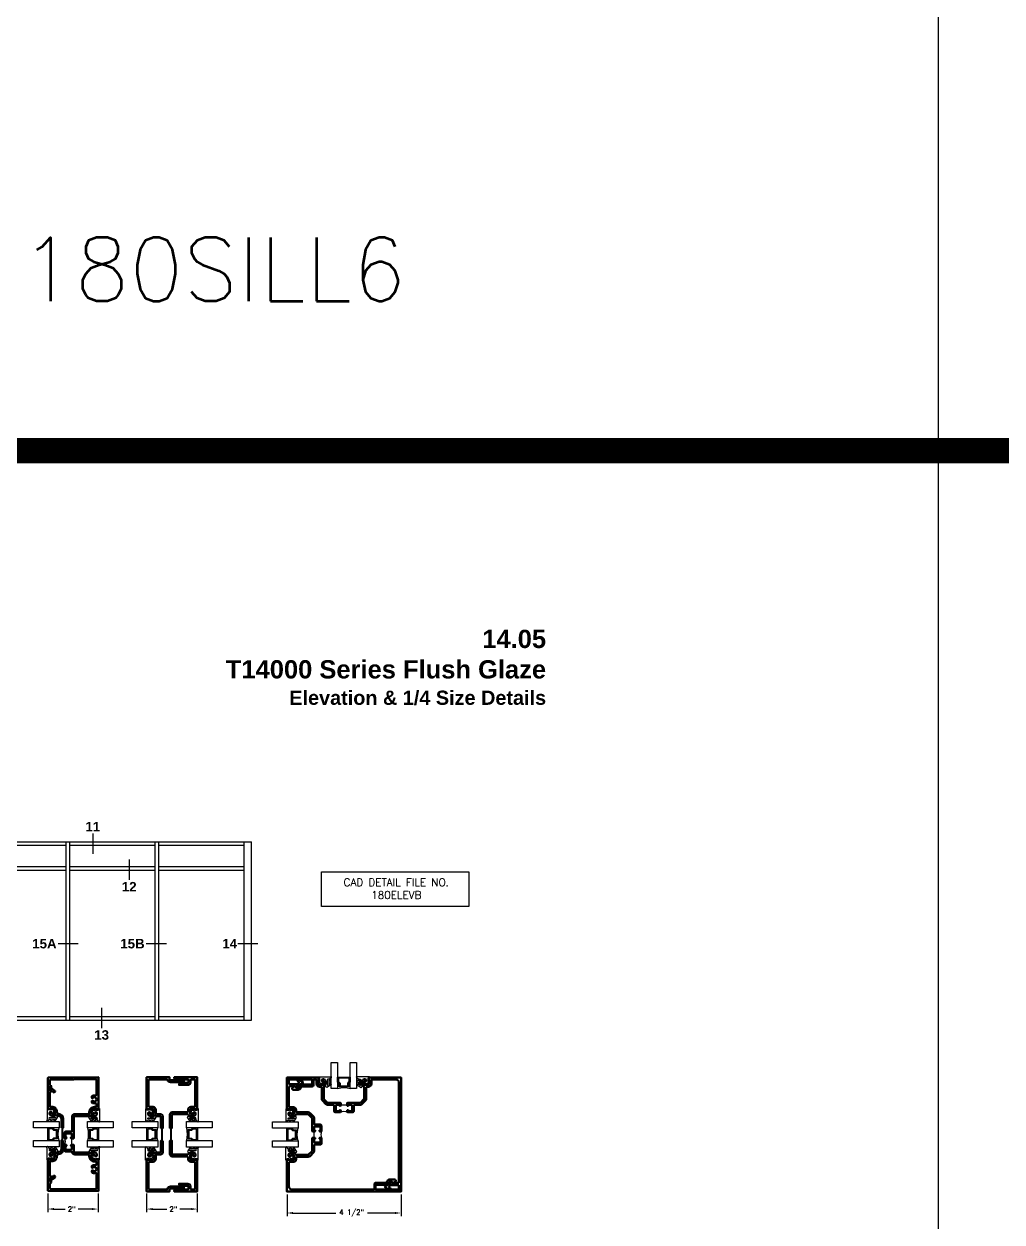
# Model space of a CAD drawing. Extents: x 0 to 139, y -15 to 75.
# Drawn here: x 22.05 to 31.69, y 7.27 to 19.09 of the extents above; entities that cross this region are included whole.
import ezdxf
from ezdxf.enums import TextEntityAlignment as Align

# ---------------------------------------------------------------- set-up
doc = ezdxf.new("R2010")
doc.units = 0
doc.header["$MEASUREMENT"] = 0
doc.header["$PDMODE"] = 3
doc.layers.get('DEFPOINTS').update_dxf_attribs({"linetype": 'CONTINUOUS'})
for name, color, linetype in [('R-ANNO-DIMS', 3, 'CONTINUOUS'), ('R-ANNO-TEXT', 6, 'CONTINUOUS'), ('R-Det1', 4, 'CONTINUOUS'), ('R-Det2', 2, 'CONTINUOUS'), ('R-OTLN', 1, 'CONTINUOUS'), ('R-PAT1', 5, 'CONTINUOUS'), ('TITLE', 7, 'CONTINUOUS')]:
    doc.layers.add(name, color=color, linetype=linetype)
doc.styles.get("Standard").update_dxf_attribs({"font": 'simplex'})
doc.styles.add('style1', font='arialbd.ttf')
doc.dimstyles.new('1-4size', dxfattribs={"dimtxt": 0.05, "dimasz": 0.06, "dimexe": 0.03125, "dimexo": 0.03125, "dimgap": 0.03125, "dimtad": 0, "dimdec": 5, "dimlfac": 4, "dimzin": 4, "dimdsep": 46, "dimlunit": 5, "dimtxsty": 'Standard', "dimcen": 0, "dimclrd": 256, "dimclre": 256, "dimclrt": 256, "dimadec": 0, "dimazin": 1, "dimtfac": 1, "dimtdec": 5, "dimtofl": 0, "dimtmove": 0, "dimatfit": 3, "dimfxl": 1, "dimfrac": 2, "dimtolj": 1, "dimtzin": 4, "dimarcsym": 0})

# ---------------------------------------------------------------- blocks, each defined once
blk = doc.blocks.new('*D107')
at = {"layer": 'DEFPOINTS', "color": 0}
for p in [(23.255, 7.586), (23.755, 7.586), (23.755, 7.402)]:
    blk.add_point(p, dxfattribs=at)
at = {"layer": 'R-ANNO-DIMS', "lineweight": -2}
for p, q in [((23.255, 7.554), (23.255, 7.371)), ((23.755, 7.554), (23.755, 7.371)), ((23.315, 7.402), (23.454, 7.402)), ((23.695, 7.402), (23.583, 7.402))]:
    blk.add_line(p, q, dxfattribs=at)
at = {"layer": 'R-ANNO-DIMS'}
for points in [[(23.315, 7.412), (23.315, 7.392), (23.255, 7.402)], [(23.695, 7.412), (23.695, 7.392), (23.755, 7.402)]]:
    blk.add_solid(points, dxfattribs=at)
at = {"layer": 'R-ANNO-DIMS', "insert": (23.519, 7.402), "char_height": 0.05, "attachment_point": 5}
blk.add_mtext('\\A1;2"', dxfattribs=at)
blk = doc.blocks.new('*D92')
at = {"layer": 'DEFPOINTS', "color": 0}
for p in [(22.281, 7.588), (22.777, 7.587), (22.281, 7.402)]:
    blk.add_point(p, dxfattribs=at)
at = {"layer": 'R-ANNO-DIMS', "lineweight": -2}
for p, q in [((22.281, 7.556), (22.281, 7.371)), ((22.777, 7.556), (22.777, 7.371)), ((22.341, 7.402), (22.451, 7.402)), ((22.717, 7.402), (22.58, 7.402))]:
    blk.add_line(p, q, dxfattribs=at)
at = {"layer": 'R-ANNO-DIMS'}
for points in [[(22.341, 7.412), (22.341, 7.392), (22.281, 7.402)], [(22.717, 7.412), (22.717, 7.392), (22.777, 7.402)]]:
    blk.add_solid(points, dxfattribs=at)
at = {"layer": 'R-ANNO-DIMS', "insert": (22.516, 7.402), "char_height": 0.05, "attachment_point": 5}
blk.add_mtext('\\A1;2"', dxfattribs=at)
blk = doc.blocks.new('*D113')
at = {"layer": 'DEFPOINTS', "color": 0}
for p in [(24.64, 7.578), (25.765, 7.578), (25.765, 7.363)]:
    blk.add_point(p, dxfattribs=at)
at = {"layer": 'R-ANNO-DIMS', "lineweight": -2}
for p, q in [((24.64, 7.546), (24.64, 7.331)), ((25.765, 7.546), (25.765, 7.331)), ((24.7, 7.363), (25.12, 7.363)), ((25.705, 7.363), (25.433, 7.363))]:
    blk.add_line(p, q, dxfattribs=at)
at = {"layer": 'R-ANNO-DIMS'}
for points in [[(24.7, 7.373), (24.7, 7.353), (24.64, 7.363)], [(25.705, 7.373), (25.705, 7.353), (25.765, 7.363)]]:
    blk.add_solid(points, dxfattribs=at)
at = {"layer": 'R-ANNO-DIMS', "insert": (25.277, 7.363), "char_height": 0.05, "attachment_point": 5}
blk.add_mtext('\\A1;4 1/2"', dxfattribs=at)
blk = doc.blocks.new('Door elevation')
at = {"layer": 'R-ANNO-TEXT'}
blk.add_line((100.65, 11.243), (100.65, 11.044), dxfattribs=at)
at = {"layer": 'R-OTLN'}
for p, q in [((98.34, 11.419), (101.856, 11.419)), ((98.34, 9.659), (98.34, 11.419)), ((98.375, 9.659), (98.375, 11.419)), ((98.375, 11.384), (99.184, 11.384)), ((99.184, 9.659), (99.184, 11.419)), ((99.219, 9.659), (99.219, 11.419)), ((99.219, 11.384), (100.028, 11.384)), ((100.028, 9.659), (100.028, 11.419)), ((100.063, 9.659), (100.063, 11.419)), ((100.063, 11.384), (100.907, 11.384)), ((100.907, 9.659), (100.907, 11.419)), ((100.942, 9.659), (100.942, 11.419)), ((100.942, 11.384), (101.785, 11.384)), ((101.785, 9.659), (101.785, 11.419)), ((101.856, 9.659), (101.856, 11.419)), ((98.375, 11.173), (99.184, 11.173)), ((98.375, 11.138), (99.184, 11.138)), ((99.219, 11.173), (100.028, 11.173)), ((99.219, 11.138), (100.028, 11.138)), ((100.063, 11.173), (100.907, 11.173)), ((100.063, 11.138), (100.907, 11.138)), ((100.942, 11.173), (101.785, 11.173)), ((100.942, 11.138), (101.785, 11.138)), ((98.375, 9.694), (99.184, 9.694)), ((99.219, 9.694), (100.028, 9.694)), ((100.063, 9.694), (100.907, 9.694)), ((100.942, 9.694), (101.785, 9.694)), ((98.34, 9.659), (100.942, 9.659)), ((100.907, 9.659), (101.856, 9.659))]:
    blk.add_line(p, q, dxfattribs=at)
blk = doc.blocks.new('P2728 compress')
at = {"layer": 'R-Det2'}
blk.add_lwpolyline([(176.266, 42.927), (176.372, 42.753, -0.301952), (176.324, 42.713), (176.124, 42.713, 0.414214), (176.044, 42.633), (176.044, 42.594, 0.388879), (176.081, 42.554), (176.097, 42.553, 0.440011), (176.14, 42.593), (176.14, 42.607, -0.668179), (176.157, 42.614), (176.206, 42.566, -0.668179), (176.17, 42.48), (176.111, 42.48), (176.083, 42.441, -0.836323), (176.069, 42.447), (176.078, 42.48), (175.994, 42.48, 0.414214), (175.988, 42.474), (175.988, 42.424, -0.414214), (175.982, 42.418), (175.954, 42.418, -0.414214), (175.948, 42.424), (175.948, 42.862, 0.083245), (175.94, 42.911), (175.94, 42.911)], format="xyb", dxfattribs=at)
for points in [[(175.978, 42.937), (176.028, 42.864), (176.119, 42.864), (176.088, 42.905)], [(176.117, 42.931), (176.175, 42.864), (176.267, 42.864), (176.235, 42.902)]]:
    blk.add_lwpolyline(points, dxfattribs=at)
at = {"layer": 'R-Det2', "lineweight": 25}
blk.add_lwpolyline([(176.039, 42.79, 0.372312), (176.054, 42.778), (176.284, 42.778, 0.668179), (176.295, 42.803), (176.252, 42.812), (176.078, 42.811), (176.034, 42.824)], format="xyb", close=True, dxfattribs=at)
at = {"layer": 'R-Det2', "ltscale": 0.1}
for centre, radius, start, end in [((175.962, 42.92), 0.0237, 22.2345, 202.2345), ((176.117, 42.901), 0.0297, 90, 171.5397), ((176.251, 42.914), 0.0199, 40.2978, 220.2978)]:
    blk.add_arc(centre, radius, start, end, dxfattribs=at)

msp = doc.modelspace()

# ---------------------------------------------------------------- hatches: boundary and pattern name
at = {"layer": 'R-PAT1'}
for points in [[(22.4143958, 8.2042645), (22.4331458, 8.2042645), (22.4331458, 8.0792645), (22.4143958, 8.0792645)], [(23.3956602, 8.0759323), (23.4156602, 8.0759323), (23.4156602, 8.2009323), (23.3956602, 8.2009323)], [(23.4846602, 8.0759323), (23.5046602, 8.0759323), (23.5046602, 8.2009323), (23.4846602, 8.2009323)]]:
    msp.add_hatch(color=256, dxfattribs=at).paths.add_polyline_path(points)

# ---------------------------------------------------------------- linework, layer by layer
at = {"layer": 'R-ANNO-TEXT'}
for p, q in [((22.7242649, 11.1037278), (22.7242649, 10.9039821)), ((22.5816203, 10.0178269), (22.3818747, 10.0178269)), ((23.4502264, 10.0178269), (23.2504808, 10.0178269)), ((24.353417, 10.0178269), (24.1536714, 10.0178269)), ((22.8115184, 9.3868699), (22.8115184, 9.1871243))]:
    msp.add_line(p, q, dxfattribs=at)
msp.add_lwpolyline([(24.9811975, 10.7268622), (26.4326774, 10.7268622), (26.4326774, 10.3847993), (24.9811975, 10.3847993)], close=True, dxfattribs=at)
at = {"layer": 'R-Det1', "lineweight": 50}
for points in [[(22.4143958, 8.2042645), (22.4143958, 8.2902646, 0.4135158467), (22.3832202, 8.3215145, -0.143455795), (22.3664708, 8.3264645, 0.2925397147), (22.3580958, 8.3264645, -0.1452865705), (22.3412208, 8.3215145), (22.3211458, 8.3215145, -0.4150537634), (22.2978958, 8.3447645), (22.2978958, 8.3488895, -1.0129010917), (22.3211458, 8.3485895), (22.3211458, 8.3465145, 0.4142135624), (22.3261458, 8.3415145), (22.3446458, 8.3415145, 0.4161327233), (22.3523958, 8.3492645), (22.3523958, 8.3605145, 0.4142135624), (22.3211458, 8.3917645), (22.2863958, 8.3917645, -0.4142135624), (22.2813958, 8.3967645), (22.2813958, 8.6002645, -0.4142135624), (22.2838958, 8.6027645), (22.2891458, 8.6027645, -0.4129032258), (22.2968958, 8.5950145), (22.2968958, 8.5870145, 0.6690389661), (22.3101208, 8.5815145), (22.3165398, 8.5879505, -0.3726509123), (22.3230665, 8.5884297), (22.3492708, 8.5689145, -0.2383281561), (22.3523958, 8.5627145), (22.3523958, 8.5618895, -0.6157428407), (22.3374208, 8.5543645), (22.3234958, 8.5647395, 0.3082190999), (22.3191958, 8.5648645, -0.1213374475), (22.3071458, 8.5606145, 0.3842927381), (22.3001458, 8.5529145), (22.3001458, 8.4180145, 0.4166706115), (22.3076458, 8.4105145), (22.3211458, 8.4105145, -0.4142135624), (22.3711458, 8.3605145), (22.3711458, 8.3556709, 0.3986406071), (22.3858175, 8.3401931, -0.3986406071), (22.4331458, 8.2902645), (22.4331458, 8.2042645)], [(22.4331458, 8.0792645), (22.4331458, 7.9932645, -0.3986406071), (22.3858175, 7.9433359, 0.3986406071), (22.3711458, 7.9278581), (22.3711458, 7.9230145, -0.1786830484), (22.3591528, 7.8905265), (22.3591528, 7.8850075), (22.3536337, 7.8850075, -0.1786830484), (22.3211458, 7.8730145), (22.3076458, 7.8730145, 0.4133333333), (22.3001458, 7.8655145), (22.3001458, 7.7305895, 0.3842927381), (22.3071458, 7.7228895, -0.1250270914), (22.3191958, 7.7186395, 0.3082190999), (22.3234958, 7.7187645), (22.3374208, 7.7291395, -0.6157428407), (22.3523958, 7.7216145), (22.3523958, 7.7208145, -0.2391768851), (22.3492708, 7.7145895), (22.3230614, 7.6950925, -0.3721215311), (22.3165415, 7.6955687), (22.3101208, 7.7019895, 0.667873573), (22.2968958, 7.6965145), (22.2968958, 7.6885145, -0.4161327233), (22.2891458, 7.6807645), (22.2838958, 7.6807645, -0.4142135624), (22.2813958, 7.6832645), (22.2813958, 7.8867645, -0.4142135624), (22.2863958, 7.8917645), (22.3211458, 7.8917645, 0.4142135624), (22.3523958, 7.9230145), (22.3523958, 7.9342645, 0.4129032258), (22.3446458, 7.9420145), (22.3261458, 7.9420145, 0.4142135624), (22.3211458, 7.9370145), (22.3211458, 7.9349145, -1.0118394562), (22.2978958, 7.9346395), (22.2978958, 7.9387645, -0.4139789032), (22.3211458, 7.9620145), (22.3412208, 7.9620145, -0.1438656715), (22.3580958, 7.9570395, 0.2925397147), (22.3664708, 7.9570395, -0.1425656593), (22.3832846, 7.9620143, 0.4129124678), (22.4143958, 7.993264), (22.4143958, 8.0792645)]]:
    msp.add_lwpolyline(points, format="xyb", close=True, dxfattribs=at)
at = {"layer": 'R-Det2'}
for points in [[(25.1391633, 8.5920696), (25.0766633, 8.5920697), (25.0766633, 8.8455906), (25.1391633, 8.8455906), (25.1391633, 8.7015697), (25.2641633, 8.7015697), (25.2641633, 8.8455906), (25.3266633, 8.8455906), (25.3266633, 8.5920697), (25.2641633, 8.5920697), (25.2641633, 8.7015697), (25.2641633, 8.6545697), (25.2486633, 8.6390697), (25.2486633, 8.6078197), (25.1546633, 8.6078197), (25.1546633, 8.6390697), (25.1391633, 8.6545697), (25.1391633, 8.7015697), (25.1391633, 8.5920697, -0.1233101835), (25.2641633, 8.5920697, 0.8755579354)], [(22.3913734, 8.0780475), (22.3913734, 8.0155475), (22.1378525, 8.0155475), (22.1378525, 8.0780475), (22.2818734, 8.0780475), (22.2818734, 8.2030475), (22.1378525, 8.2030475), (22.1378525, 8.2655475), (22.3913734, 8.2655475), (22.3913734, 8.2030475), (22.2818734, 8.2030475), (22.3288734, 8.2030475), (22.3443734, 8.1875475), (22.3756234, 8.1875475), (22.3756234, 8.0935475), (22.3443734, 8.0935475), (22.3288734, 8.0780475), (22.2818734, 8.0780475), (22.3913734, 8.0780475, -0.1233101835), (22.3913734, 8.2030475, 0.8755579354)], [(22.6718844, 8.2013124), (22.6718844, 8.2638124), (22.9254054, 8.2638124), (22.9254054, 8.2013124), (22.7813844, 8.2013124), (22.7813844, 8.0763124), (22.9254054, 8.0763124), (22.9254054, 8.0138124), (22.6718844, 8.0138124), (22.6718844, 8.0763124), (22.7813844, 8.0763124), (22.7343844, 8.0763124), (22.7188844, 8.0918124), (22.6876344, 8.0918124), (22.6876344, 8.1858124), (22.7188844, 8.1858124), (22.7343844, 8.2013124), (22.7813844, 8.2013124), (22.6718844, 8.2013124, -0.1233101835), (22.6718844, 8.0763124, 0.8755579354)], [(23.3656304, 8.0763124), (23.3656304, 8.0138124), (23.1121095, 8.0138124), (23.1121095, 8.0763124), (23.2561304, 8.0763124), (23.2561304, 8.2013124), (23.1121095, 8.2013124), (23.1121095, 8.2638124), (23.3656304, 8.2638124), (23.3656304, 8.2013124), (23.2561304, 8.2013124), (23.3031304, 8.2013124), (23.3186304, 8.1858124), (23.3498804, 8.1858124), (23.3498804, 8.0918124), (23.3186304, 8.0918124), (23.3031304, 8.0763124), (23.2561304, 8.0763124), (23.3656304, 8.0763124, -0.1233101835), (23.3656304, 8.2013124, 0.8755579354)], [(23.6470844, 8.2013251), (23.6470845, 8.2638251), (23.9006054, 8.2638251), (23.9006054, 8.2013251), (23.7565845, 8.2013251), (23.7565845, 8.0763251), (23.9006054, 8.0763251), (23.9006054, 8.0138251), (23.6470845, 8.0138251), (23.6470845, 8.0763251), (23.7565845, 8.0763251), (23.7095845, 8.0763251), (23.6940845, 8.0918251), (23.6628345, 8.0918251), (23.6628345, 8.1858251), (23.6940845, 8.1858251), (23.7095845, 8.2013251), (23.7565845, 8.2013251), (23.6470845, 8.2013251, -0.1233101835), (23.6470845, 8.0763251, 0.8755579354)], [(24.7486261, 8.0738957), (24.7486261, 8.0113957), (24.4951052, 8.0113957), (24.4951052, 8.0738957), (24.6391261, 8.0738957), (24.6391261, 8.1988957), (24.4951052, 8.1988957), (24.4951052, 8.2613957), (24.7486261, 8.2613957), (24.7486261, 8.1988957), (24.6391261, 8.1988957), (24.6861261, 8.1988957), (24.7016261, 8.1833957), (24.7328761, 8.1833957), (24.7328761, 8.0893957), (24.7016261, 8.0893957), (24.6861261, 8.0738957), (24.6391261, 8.0738957), (24.7486261, 8.0738957, -0.1233101835), (24.7486261, 8.1988957, 0.8755579354)]]:
    msp.add_lwpolyline(points, format="xyb", dxfattribs=at)
for points in [[(25.1491633, 8.6915697), (25.1491633, 8.6587118), (25.1646633, 8.6432118), (25.1646633, 8.6178197), (25.2386633, 8.6178197), (25.2386633, 8.6432118), (25.2541633, 8.6587118), (25.2541633, 8.6915697), (25.1491633, 8.6915697)], [(22.2918734, 8.0880475), (22.3247313, 8.0880475), (22.3402313, 8.1035475), (22.3656234, 8.1035475), (22.3656234, 8.1775475), (22.3402313, 8.1775475), (22.3247313, 8.1930475), (22.2918734, 8.1930475), (22.2918734, 8.0880475)], [(22.7713844, 8.1913124), (22.7385266, 8.1913124), (22.7230266, 8.1758124), (22.6976344, 8.1758124), (22.6976344, 8.1018124), (22.7230266, 8.1018124), (22.7385266, 8.0863124), (22.7713844, 8.0863124), (22.7713844, 8.1913124)], [(23.2661304, 8.0863124), (23.2989883, 8.0863124), (23.3144883, 8.1018124), (23.3398804, 8.1018124), (23.3398804, 8.1758124), (23.3144883, 8.1758124), (23.2989883, 8.1913124), (23.2661304, 8.1913124), (23.2661304, 8.0863124)], [(23.7465845, 8.1913251), (23.7137266, 8.1913251), (23.6982266, 8.1758251), (23.6728345, 8.1758251), (23.6728345, 8.1018251), (23.6982266, 8.1018251), (23.7137266, 8.0863251), (23.7465845, 8.0863251), (23.7465845, 8.1913251)], [(24.6491261, 8.0838957), (24.681984, 8.0838957), (24.697484, 8.0993957), (24.7228761, 8.0993957), (24.7228761, 8.1733957), (24.697484, 8.1733957), (24.681984, 8.1888957), (24.6491261, 8.1888957), (24.6491261, 8.0838957)]]:
    msp.add_lwpolyline(points, dxfattribs=at)
at = {"layer": 'R-OTLN', "lineweight": 50}
for points in [[(22.5360164, 8.0981494), (22.5385164, 8.1006494), (22.5385164, 8.3116775, -0.4142135624), (22.5462664, 8.3194275), (22.6785164, 8.3194275, 0.1450639488), (22.6955437, 8.3244737, -0.2963644577), (22.7039892, 8.3244737, 0.1450639488), (22.7210164, 8.3194275), (22.7410164, 8.3194275, 0.4155724693), (22.7642664, 8.3427855), (22.7642664, 8.3468027, 1), (22.7410164, 8.3468027), (22.7410164, 8.3431775, -0.4142135624), (22.7372664, 8.3394275), (22.7175164, 8.3394275, -0.4142135624), (22.7097664, 8.3471775), (22.7097664, 8.3584275, -0.4142135624), (22.7410164, 8.3896775), (22.7770164, 8.3896775, 0.4142135624), (22.7807664, 8.3934275), (22.7807664, 8.6984045, 0.4160038791), (22.7769935, 8.7021544), (22.2845256, 8.6979296, 0.4142058065), (22.2808078, 8.6941569), (22.2816141, 8.5998744, 0.5773500035), (22.2846288, 8.5981681), (22.2917184, 8.6023425, -0.5773500035), (22.297371, 8.5991431), (22.2975279, 8.5807957, 1.000029034), (22.3130273, 8.5809287), (22.3127421, 8.6142711, 0.3582490687), (22.3064273, 8.6218208, -0.3582490687), (22.3001125, 8.6293706), (22.2997624, 8.6703095, -0.4142058065), (22.3074457, 8.6781255), (22.5271046, 8.6800099), (22.5308549, 8.6762596), (22.5346812, 8.6800749), (22.7541999, 8.6819582, -0.4167284122), (22.7620164, 8.6742084), (22.7620164, 8.5290244, -0.5028435991), (22.7520289, 8.5216044, 0.2556484292), (22.714577, 8.5137121, 0.2190376255), (22.7132664, 8.5108641), (22.7132664, 8.5032804, 0.6705407069), (22.7254816, 8.4982673, -2.4366677679), (22.7254816, 8.4685876, 0.6705407069), (22.7132664, 8.4635745), (22.7132664, 8.4559909, 0.2190376255), (22.714577, 8.4531428, 0.2556484292), (22.7520289, 8.4452505, -0.5028435991), (22.7620164, 8.4378306), (22.7620164, 8.4161775, -0.4142135624), (22.7542664, 8.4084275), (22.7410164, 8.4084275, 0.4142135624), (22.6897664, 8.3571775), (22.6897664, 8.3506775, -0.4142135624), (22.6772664, 8.3381775), (22.5462664, 8.3381775, 0.4142135624), (22.5197664, 8.3116775), (22.5197664, 8.1729619, -0.4142135624), (22.5119539, 8.1651494), (22.4590164, 8.1651494, 0.4142135624), (22.4435164, 8.1496494), (22.4435164, 8.1058994, 0.4142135624), (22.4512664, 8.0981494), (22.4597664, 8.0981494, 0.4142135624), (22.4660164, 8.1043994, 0.4142135624), (22.4597664, 8.1106494, -0.4142135624), (22.4560164, 8.1143994), (22.4560164, 8.1386494, -0.4142135624), (22.4637664, 8.1463994), (22.5107664, 8.1463994, -0.4142135624), (22.5185164, 8.1386494), (22.5185164, 8.1143994, -0.4142135624), (22.5147664, 8.1106494, 0.4142135624), (22.5085164, 8.1043994, 0.4142135624), (22.5147664, 8.0981494), (22.5185164, 8.0981494)], [(23.3459102, 8.3459323, 0.4129032258), (23.3536602, 8.3381823), (23.3879102, 8.3381823, -0.4144144144), (23.4156602, 8.3104323), (23.4156602, 8.2009323), (23.3956602, 8.2009323), (23.3956602, 8.3104323, 0.4161327233), (23.3879102, 8.3181823), (23.3571602, 8.3181823, -0.1438783915), (23.3401352, 8.3232323, 0.2958579882), (23.3316852, 8.3232323, -0.1446800426), (23.3146602, 8.3181823), (23.2946602, 8.3181823, -0.4129032258), (23.2714102, 8.3414323), (23.2714102, 8.3455573, -1), (23.2946602, 8.3455573), (23.2946602, 8.3381823), (23.3181602, 8.3381823, 0.4161327233), (23.3259102, 8.3459323), (23.3259102, 8.3806823, 0.4161327233), (23.3181602, 8.3884323), (23.2549102, 8.3884323), (23.2549102, 8.7009323), (23.4814102, 8.7009323), (23.4814102, 8.6814323, 0.4129032258), (23.4891602, 8.6736823), (23.6121602, 8.6736823, -0.415), (23.6221602, 8.6636823, -0.415), (23.6121602, 8.6536823), (23.4891602, 8.6536823, -0.346473958), (23.4621852, 8.6749823, 0.3485231626), (23.4546352, 8.6809323), (23.2826602, 8.6809323, 0.4129032258), (23.2749102, 8.6731823), (23.2749102, 8.4161823, 0.4129032258), (23.2826602, 8.4084323), (23.3181602, 8.4084323, -0.4144144144), (23.3459102, 8.3806823)], [(23.6636352, 8.3659323), (23.6636352, 8.3806823, -0.4137777211), (23.6914102, 8.4084323), (23.7269102, 8.4084323, 0.4161327233), (23.7346602, 8.4161823), (23.7346602, 8.6731823, 0.4129032258), (23.7269102, 8.6809323), (23.6966352, 8.6809323, 0.4129032258), (23.6888852, 8.6731823), (23.6888852, 8.6536823, -0.4144144144), (23.6611352, 8.6259323), (23.5751352, 8.6259323), (23.5751352, 8.6359323), (23.5851352, 8.6459323), (23.6611352, 8.6459323, 0.4193548387), (23.6688852, 8.6536823), (23.6688852, 8.6731823, 0.4161327233), (23.6611352, 8.6809323), (23.5381602, 8.6809323), (23.5281602, 8.6909323), (23.5281602, 8.7009323), (23.7546602, 8.7009323), (23.7546602, 8.3884323), (23.6914102, 8.3884323, 0.4138467965), (23.6836352, 8.3806823), (23.6836352, 8.3459323, 0.4170710678), (23.6914102, 8.3381823), (23.7148852, 8.3381823), (23.7148852, 8.3455573, -0.998926463), (23.7381602, 8.3455573), (23.7381602, 8.3414323, -0.4142935948), (23.7148852, 8.3181823), (23.6914102, 8.3181823, -0.2718429418), (23.6641102, 8.3342073, 0.2696461314), (23.6573352, 8.3381823), (23.5124102, 8.3381823, 0.4161327233), (23.5046602, 8.3304323), (23.5046602, 8.2009323), (23.4846602, 8.2009323), (23.4846602, 8.3304323, -0.4144144144), (23.5124102, 8.3581823), (23.6558852, 8.3581823, 0.4193548387)], [(25.1703759, 8.4461113), (25.1678759, 8.4486113), (25.043836, 8.4486113, -0.1989123674), (25.0383559, 8.4508812), (25.0041458, 8.4850914, -0.1989123674), (25.0018759, 8.4905714), (25.0018759, 8.6048025, -0.2719031292), (25.0058502, 8.6115706, 0.2719031292), (25.0218759, 8.6388613), (25.0218759, 8.6588613, 0.4142135624), (24.9986259, 8.6821113), (24.9943759, 8.6821113, 0.4142135624), (24.9828759, 8.6706113), (24.9828759, 8.6703613, 0.4142135624), (24.9943759, 8.6588613), (25.0018759, 8.6588613), (25.0018759, 8.6353613, -0.4142135624), (24.9941259, 8.6276113), (24.9593759, 8.6276113, -0.4142135624), (24.9516259, 8.6353613), (24.9516259, 8.6986113), (24.6391259, 8.6986113), (24.6391259, 8.6868613), (24.6603759, 8.6868613), (24.6603759, 8.6786113), (24.8813759, 8.6786113, -0.4142135624), (24.8891259, 8.6708613), (24.8891259, 8.6303613, -1.1061101345), (24.8767521, 8.6316113), (24.7841003, 8.6316113, 0.2679491924), (24.7665633, 8.6214863), (24.7554705, 8.6022729, -0.2679491924), (24.7487588, 8.5983979), (24.7321259, 8.5983979), (24.7173759, 8.6131479), (24.6967036, 8.6018715, 0.7769954107), (24.7026895, 8.5783979), (24.7487588, 8.5783979, 0.2679491924), (24.772791, 8.5922729), (24.7838838, 8.6114863), (24.8891259, 8.6116113, 0.4142135624), (24.9016259, 8.6241113), (24.9016259, 8.6708613, -0.4142135624), (24.9093759, 8.6786113), (24.9238759, 8.6786113, -0.4142135624), (24.9316259, 8.6708613), (24.9316259, 8.6353613, 0.4142135624), (24.9593759, 8.6076113), (24.9741259, 8.6076113, -0.4142135624), (24.9818759, 8.5998613), (24.9818759, 8.4905714, 0.1989123674), (24.9900037, 8.4709492), (25.0242138, 8.4367391, 0.1989123674), (25.043836, 8.4286113), (25.0955634, 8.4286113, -0.4142135624), (25.1033759, 8.4207988), (25.1033759, 8.3716113, 0.4142135624), (25.1188759, 8.3561113), (25.1626259, 8.3561113, 0.4142135624), (25.1703759, 8.3638613), (25.1703759, 8.3723613, 0.4142135624), (25.1641259, 8.3786113, 0.4142135624), (25.1578759, 8.3723613, -0.4142135624), (25.1541259, 8.3686113), (25.1298759, 8.3686113, -0.4142135624), (25.1221259, 8.3763613), (25.1221259, 8.4208613, -0.4142135624), (25.1298759, 8.4286113), (25.1541259, 8.4286113, -0.4142135624), (25.1578759, 8.4248613, 0.4142135624), (25.1641259, 8.4186113, 0.4142135624), (25.1703759, 8.4248613)], [(24.9128759, 8.1676507), (24.8916259, 8.1676507), (24.8891259, 8.1701507), (24.8891259, 8.2941906, 0.1989123674), (24.8868559, 8.2996707), (24.8526458, 8.3338808, 0.1989123674), (24.8471657, 8.3361507), (24.7329346, 8.3361507, 0.2719031292), (24.7261665, 8.3321764, -0.2719031292), (24.6988759, 8.3161507), (24.6788759, 8.3161507, -0.4142135624), (24.6556259, 8.3394007), (24.6556259, 8.3436507, -0.4142135624), (24.6671259, 8.3551507), (24.6673759, 8.3551507, -0.4142135624), (24.6788759, 8.3436507), (24.6788759, 8.3361507), (24.7023759, 8.3361507, 0.4142135624), (24.7101259, 8.3439007), (24.7101259, 8.3786507, 0.4142135624), (24.7023759, 8.3864007), (24.6391259, 8.3864007), (24.6391259, 8.6830583, -0.4400105309), (24.6432027, 8.6867941), (24.6557027, 8.6857004, -0.3888787319), (24.6591259, 8.6819647), (24.6591259, 8.6411874, 0.4142135624), (24.6668759, 8.6334374), (24.7348146, 8.6334374, 0.1316524976), (24.7386896, 8.6344757), (24.754094, 8.6433694, 0.5773502692), (24.754094, 8.6567928), (24.748281, 8.660149, -0.4142135624), (24.7446208, 8.6738092, -0.4142135624), (24.758281, 8.6774695), (24.794094, 8.6567928, -0.5773502692), (24.794094, 8.6433694), (24.7301259, 8.6064374), (24.7231259, 8.6134374), (24.6668759, 8.6134374, 0.4142135624), (24.6591259, 8.6056874), (24.6591259, 8.4141507, 0.4142135624), (24.6668759, 8.4064007), (24.7023759, 8.4064007, -0.4142135624), (24.7301259, 8.3786507), (24.7301259, 8.3639007, 0.4142135624), (24.7378759, 8.3561507), (24.8471657, 8.3561507, -0.1989123674), (24.8667879, 8.3480229), (24.9009981, 8.3138128, -0.1989123674), (24.9091259, 8.2941906), (24.9091259, 8.2424632, 0.4142135624), (24.9169384, 8.2346507), (24.9661259, 8.2346507, -0.4142135624), (24.9816259, 8.2191507), (24.9816259, 8.1754007, -0.4142135624), (24.9738759, 8.1676507), (24.9653759, 8.1676507, -0.4142135624), (24.9591259, 8.1739007, -0.4142135624), (24.9653759, 8.1801507, 0.4142135624), (24.9691259, 8.1839007), (24.9691259, 8.2081507, 0.4142135624), (24.9613759, 8.2159007), (24.9168759, 8.2159007, 0.4142135624), (24.9091259, 8.2081507), (24.9091259, 8.1839007, 0.4142135624), (24.9128759, 8.1801507, -0.4142135624), (24.9191259, 8.1739007, -0.4142135624)], [(25.2328759, 8.4248613), (25.2328759, 8.4248613, 0.4142135624), (25.2391259, 8.4186113, 0.4142135624), (25.2453759, 8.4248613, -0.4142135624), (25.2491259, 8.4286113), (25.2733759, 8.4286113, -0.4142135624), (25.2811259, 8.4208613), (25.2811259, 8.3763613, -0.4142135624), (25.2733759, 8.3686113), (25.2491259, 8.3686113, -0.4142135624), (25.2453759, 8.3723613, 0.4142135624), (25.2391259, 8.3786113, 0.4142135624), (25.2328759, 8.3723613), (25.2328759, 8.3638613, 0.4142135624), (25.2406259, 8.3561113), (25.2843759, 8.3561113, 0.4142135624), (25.2998759, 8.3716113), (25.2998759, 8.4207988, -0.4142135624), (25.3076884, 8.4286113), (25.3594157, 8.4286113, 0.1989123674), (25.3790379, 8.4367391), (25.4132481, 8.4709492, 0.1989123674), (25.4213759, 8.4905714), (25.4213759, 8.5998613, -0.4142135624), (25.4291259, 8.6076113), (25.4438759, 8.6076113, 0.4142135624), (25.4716259, 8.6353613), (25.4716259, 8.6708613, -0.4142135624), (25.4793759, 8.6786113), (25.7128759, 8.6786113, -0.4142135624), (25.7441259, 8.6473613), (25.7441259, 7.6668246, -0.4142135624), (25.7363759, 7.6590746), (25.6801259, 7.6590746), (25.6731259, 7.6660746), (25.6091577, 7.6291426, 0.5773502692), (25.6091577, 7.6157192), (25.6449707, 7.5950425, 0.4142135624), (25.658631, 7.5987028, 0.4142135624), (25.6549707, 7.612363), (25.6491577, 7.6157192, -0.5773502692), (25.6491577, 7.6291426), (25.6645621, 7.6380363, -0.1316524976), (25.6684371, 7.6390746), (25.7363759, 7.6390746, -0.4142135624), (25.7441259, 7.6313246), (25.7441259, 7.5905473, 0.3888787319), (25.747549, 7.5868116), (25.760049, 7.5857179, 0.4400105309), (25.7641259, 7.5894537), (25.7641259, 8.6986113), (25.4516259, 8.6986113), (25.4516259, 8.6353613, -0.4142135624), (25.4438759, 8.6276113), (25.4091259, 8.6276113, -0.4142135624), (25.4013759, 8.6353613), (25.4013759, 8.6588613), (25.4088759, 8.6588613, 0.4142135624), (25.4203759, 8.6703613), (25.4203759, 8.6706113, 0.4142135624), (25.4088759, 8.6821113), (25.4046259, 8.6821113, 0.4142135624), (25.3813759, 8.6588613), (25.3813759, 8.6388613, 0.2719031292), (25.3974015, 8.6115706, -0.2719031292), (25.4013759, 8.6048025), (25.4013759, 8.4905714, -0.1989123674), (25.3991059, 8.4850914), (25.3648958, 8.4508812, -0.1989123674), (25.3594157, 8.4486113), (25.2353759, 8.4486113), (25.2328759, 8.4461113)], [(22.5185164, 8.0356494), (22.5147664, 8.0356494, 0.4142135624), (22.5085164, 8.0293994, 0.4142135624), (22.5147664, 8.0231494, -0.4142135624), (22.5185164, 8.0193994), (22.5185164, 7.9951494, -0.4142135624), (22.5107664, 7.9873994), (22.4637664, 7.9873994, -0.4142135624), (22.4560164, 7.9951494), (22.4560164, 8.0193994, -0.4142135624), (22.4597664, 8.0231494, 0.4142135624), (22.4660164, 8.0293994, 0.4142135624), (22.4597664, 8.0356494), (22.4512664, 8.0356494, 0.4142135624), (22.4435164, 8.0278994), (22.4435164, 7.9841494, 0.4142135624), (22.4590164, 7.9686494), (22.5126938, 7.9686494, -0.3569974072), (22.5202905, 7.9624331, 0.3569974072), (22.5462664, 7.9411775), (22.6772664, 7.9411775, -0.4142135624), (22.6897664, 7.9286775), (22.6897664, 7.9221775, 0.4142135624), (22.7410164, 7.8709275), (22.7542664, 7.8709275, -0.4142135624), (22.7620164, 7.8631775), (22.7620164, 7.8415244, -0.5028435991), (22.7520289, 7.8341044, 0.2556484292), (22.714577, 7.8262121, 0.2190376255), (22.7132664, 7.8233641), (22.7132664, 7.8157804, 0.6705407069), (22.7254816, 7.8107673, -2.4366677679), (22.7254816, 7.7810876, 0.6705407069), (22.7132664, 7.7760745), (22.7132664, 7.7684909, 0.2190376255), (22.714577, 7.7656428, 0.2556484292), (22.7520289, 7.7577505, -0.5028435991), (22.7620164, 7.7503306), (22.7620164, 7.6051465, -0.4167284122), (22.7541999, 7.5973968), (22.3074457, 7.6012294, -0.4142058065), (22.2997624, 7.6090454), (22.3001104, 7.6497344, -0.3582490687), (22.3064252, 7.6572841, 0.3582490687), (22.31274, 7.6648339), (22.3130273, 7.6984262, 1.000029034), (22.2975279, 7.6985592), (22.297371, 7.6802118, -0.5773500035), (22.2917184, 7.6770125), (22.2846288, 7.6811869, 0.5773500035), (22.2816141, 7.6794805), (22.2808078, 7.5851981, 0.4142058065), (22.2845256, 7.5814253), (22.7769935, 7.5772005, 0.4160038791), (22.7807664, 7.5809505), (22.7807664, 7.8859275, 0.4142135624), (22.7770164, 7.8896775), (22.7410164, 7.8896775, -0.4142135624), (22.7097664, 7.9209275), (22.7097664, 7.9321775, -0.4142135624), (22.7175164, 7.9399275), (22.7372664, 7.9399275, -0.4142135624), (22.7410164, 7.9361775), (22.7410164, 7.9325522, 1), (22.7642664, 7.9325522), (22.7642664, 7.9365694, 0.415572152), (22.7410164, 7.9599275), (22.7210164, 7.9599275, 0.1450639488), (22.7039892, 7.9548812, -0.2963644577), (22.6955437, 7.9548812, 0.1450639488), (22.6785164, 7.9599275), (22.5462664, 7.9599275, -0.4142135624), (22.5385164, 7.9676775), (22.5385164, 8.0331494), (22.5360164, 8.0356494)], [(23.4156602, 8.0759323), (23.4156602, 7.9664323, -0.4144144144), (23.3879102, 7.9386823), (23.3536602, 7.9386823, 0.4129032258), (23.3459102, 7.9309323), (23.3459102, 7.8961823, -0.4144144144), (23.3181602, 7.8684323), (23.2826602, 7.8684323, 0.4129032258), (23.2749102, 7.8606823), (23.2749102, 7.6036823, 0.4129032258), (23.2826602, 7.5959323), (23.4546352, 7.5959323, 0.344434827), (23.4621852, 7.6018823, -0.3476160229), (23.4891602, 7.6231823), (23.6121602, 7.6231823, -0.415), (23.6221602, 7.6131823, -0.415), (23.6121602, 7.6031823), (23.4891602, 7.6031823, 0.4129032258), (23.4814102, 7.5954323), (23.4814102, 7.5759323), (23.2549102, 7.5759323), (23.2549102, 7.8884323), (23.3181602, 7.8884323, 0.4161327233), (23.3259102, 7.8961823), (23.3259102, 7.9309323, 0.4161327233), (23.3181602, 7.9386823), (23.2946602, 7.9386823), (23.2946602, 7.9313073, -1), (23.2714102, 7.9313073), (23.2714102, 7.9354323, -0.4139789032), (23.2946602, 7.9586823), (23.3146602, 7.9586823, -0.1473789051), (23.3316852, 7.9536323, 0.2958579882), (23.3401352, 7.9536323, -0.1465778598), (23.3571602, 7.9586823), (23.3879102, 7.9586823, 0.4161327233), (23.3956602, 7.9664323), (23.3956602, 8.0759323)], [(23.6636352, 7.8961823), (23.6636352, 7.9109323, 0.4193548387), (23.6558852, 7.9186823), (23.5124102, 7.9186823, -0.4144144144), (23.4846602, 7.9464323), (23.4846602, 8.0759323), (23.5046602, 8.0759323), (23.5046602, 7.9464323, 0.4161327233), (23.5124102, 7.9386823), (23.6573352, 7.9386823, 0.2696461314), (23.6641102, 7.9426573, -0.2718429418), (23.6914102, 7.9586823), (23.7148852, 7.9586823, -0.4142935948), (23.7381602, 7.9354323), (23.7381602, 7.9313073, -0.998926463), (23.7148852, 7.9313073), (23.7148852, 7.9386823), (23.6914102, 7.9386823, 0.4170710678), (23.6836352, 7.9309323), (23.6836352, 7.8961823, 0.4138467965), (23.6914102, 7.8884323), (23.7546602, 7.8884323), (23.7546602, 7.5759323), (23.5281602, 7.5759323), (23.5281602, 7.5859323), (23.5381602, 7.5959323), (23.6611352, 7.5959323, 0.4161327233), (23.6688852, 7.6036823), (23.6688852, 7.6231823, 0.4193548387), (23.6611352, 7.6309323), (23.5851352, 7.6309323), (23.5751352, 7.6409323), (23.5751352, 7.6509323), (23.6611352, 7.6509323, -0.4144144144), (23.6888852, 7.6231823), (23.6888852, 7.6036823, 0.4129032258), (23.6966352, 7.5959323), (23.7269102, 7.5959323, 0.4129032258), (23.7346602, 7.6036823), (23.7346602, 7.8606823, 0.4161327233), (23.7269102, 7.8684323), (23.6914102, 7.8684323, -0.4137777211)], [(24.9128759, 8.1051507), (24.9128759, 8.1051507, -0.4142135624), (24.9191259, 8.0989007, -0.4142135624), (24.9128759, 8.0926507, 0.4142135624), (24.9091259, 8.0889007), (24.9091259, 8.0646507, 0.4142135624), (24.9168759, 8.0569007), (24.9613759, 8.0569007, 0.4142135624), (24.9691259, 8.0646507), (24.9691259, 8.0889007, 0.4142135624), (24.9653759, 8.0926507, -0.4142135624), (24.9591259, 8.0989007, -0.4142135624), (24.9653759, 8.1051507), (24.9738759, 8.1051507, -0.4142135624), (24.9816259, 8.0974007), (24.9816259, 8.0536507, -0.4142135624), (24.9661259, 8.0381507), (24.9169384, 8.0381507, 0.4142135624), (24.9091259, 8.0303382), (24.9091259, 7.9786109, -0.1989123674), (24.9009981, 7.9589887), (24.8667879, 7.9247785, -0.1989123674), (24.8471657, 7.9166507), (24.7378759, 7.9166507, 0.4142135624), (24.7301259, 7.9089007), (24.7301259, 7.8941507, -0.4142135624), (24.7023759, 7.8664007), (24.6668759, 7.8664007, 0.4142135624), (24.6591259, 7.8586507), (24.6591259, 7.6251507, 0.4142135624), (24.6903759, 7.5939007), (25.4938759, 7.5939007, 0.4142135624), (25.5016259, 7.6016507), (25.5016259, 7.6484007, -0.4142135624), (25.5141259, 7.6609007), (25.6193679, 7.6610257), (25.6304607, 7.6802391, -0.2679491924), (25.6544929, 7.6941141), (25.7005623, 7.6941141, -0.7769954107), (25.7065482, 7.6706405), (25.6858759, 7.6593641), (25.6711259, 7.6741141), (25.6544929, 7.6741141, 0.2679491924), (25.6477813, 7.6702391), (25.6366884, 7.6510257, -0.2679491924), (25.6191514, 7.6409007), (25.5264996, 7.6409007, 1.1061101345), (25.5141259, 7.6421507), (25.5141259, 7.6016507, 0.4142135624), (25.5218759, 7.5939007), (25.7428759, 7.5939007), (25.7428759, 7.5856507), (25.7641259, 7.5856507), (25.7641259, 7.5739007), (24.6391259, 7.5739007), (24.6391259, 7.8864007), (24.7023759, 7.8864007, 0.4142135624), (24.7101259, 7.8941507), (24.7101259, 7.9289007, 0.4142135624), (24.7023759, 7.9366507), (24.6788759, 7.9366507), (24.6788759, 7.9291507, -0.4142135624), (24.6673759, 7.9176507), (24.6671259, 7.9176507, -0.4142135624), (24.6556259, 7.9291507), (24.6556259, 7.9334007, -0.4142135624), (24.6788759, 7.9566507), (24.6988759, 7.9566507, -0.2719031292), (24.7261665, 7.9406251, 0.2719031292), (24.7329346, 7.9366507), (24.8471657, 7.9366507, 0.1989123674), (24.8526458, 7.9389207), (24.8868559, 7.9731308, 0.1989123674), (24.8891259, 7.9786109), (24.8891259, 8.1026507), (24.8916259, 8.1051507)]]:
    msp.add_lwpolyline(points, format="xyb", close=True, dxfattribs=at)
at = {"layer": 'R-PAT1'}
for points in [[(25.1298759, 8.4286113), (25.1541259, 8.4286113, -0.4142135624), (25.1578759, 8.4248613, 0.4142135624), (25.1641259, 8.4186113, 0.4142135624), (25.1703759, 8.4248613, -0.4142135624), (25.1741259, 8.4286113), (25.2291259, 8.4286113, -0.4142135624), (25.2328759, 8.4248613, 0.4142135624), (25.2391259, 8.4186113, 0.4142135624), (25.2453759, 8.4248613, -0.4142135624), (25.2491259, 8.4286113), (25.2733759, 8.4286113, -0.4142135624), (25.2811259, 8.4208613), (25.2811259, 8.3763613, -0.4142135624), (25.2733759, 8.3686113), (25.2491259, 8.3686113, -0.4142135624), (25.2453759, 8.3723613, 0.4142135624), (25.2391259, 8.3786113, 0.4142135624), (25.2328759, 8.3723613), (25.2328759, 8.3638613, 0.3026074371), (25.2376407, 8.3567093, 0.2003205128), (25.165611, 8.3567093, 0.3026074371), (25.1703759, 8.3638613), (25.1703759, 8.3723613, 0.4142135624), (25.1641259, 8.3786113, 0.4142135624), (25.1578759, 8.3723613, -0.4142135624), (25.1541259, 8.3686113), (25.1298759, 8.3686113, -0.4142135624), (25.1221259, 8.3763613), (25.1221259, 8.4208613, -0.4142135624)], [(24.9091259, 8.0646507), (24.9091259, 8.0889007, -0.4142135624), (24.9128759, 8.0926507, 0.4142135624), (24.9191259, 8.0989007, 0.4142135624), (24.9128759, 8.1051507, -0.4142135624), (24.9091259, 8.1089007), (24.9091259, 8.1639007, -0.4142135624), (24.9128759, 8.1676507, 0.4142135624), (24.9191259, 8.1739007, 0.4142135624), (24.9128759, 8.1801507, -0.4142135624), (24.9091259, 8.1839007), (24.9091259, 8.2081507, -0.4142135624), (24.9168759, 8.2159007), (24.9613759, 8.2159007, -0.4142135624), (24.9691259, 8.2081507), (24.9691259, 8.1839007, -0.4142135624), (24.9653759, 8.1801507, 0.4142135624), (24.9591259, 8.1739007, 0.4142135624), (24.9653759, 8.1676507), (24.9738759, 8.1676507, 0.3026074371), (24.9810279, 8.1724156, 0.2003205128), (24.9810279, 8.1003859, 0.3026074371), (24.9738759, 8.1051507), (24.9653759, 8.1051507, 0.4142135624), (24.9591259, 8.0989007, 0.4142135624), (24.9653759, 8.0926507, -0.4142135624), (24.9691259, 8.0889007), (24.9691259, 8.0646507, -0.4142135624), (24.9613759, 8.0569007), (24.9168759, 8.0569007, -0.4142135624)], [(22.4563069, 8.0192169), (22.4563069, 7.9949669, 0.4142135624), (22.4640569, 7.9872169), (22.5107664, 7.9873994, 0.4142135624), (22.5185164, 7.9951494), (22.5185164, 8.0193994, 0.4142135624), (22.5147664, 8.0231494, -0.4142135624), (22.5085164, 8.0293994, -0.4142135624), (22.5147664, 8.0356494), (22.5185164, 8.0356494), (22.5185164, 8.0981494), (22.5147664, 8.0981494, -0.4142135624), (22.5085164, 8.1043994, -0.4142135624), (22.5147664, 8.1106494, 0.4142135624), (22.5185164, 8.1143994), (22.5185164, 8.1386494, 0.4142135624), (22.5107664, 8.1463994), (22.4640569, 8.1462169, 0.4142135624), (22.4563069, 8.1384669), (22.4563069, 8.1142169, 0.4142135624), (22.4600569, 8.1104669, -0.4142135624), (22.4663069, 8.1042169, -0.4142135624), (22.4600569, 8.0979669), (22.4515569, 8.0979669, -0.3026074371), (22.4444048, 8.1027317, -0.2003205128), (22.4444048, 8.0307021, -0.3026074371), (22.4515569, 8.0354669), (22.4600569, 8.0354669, -0.4142135624), (22.4663069, 8.0292169, -0.4142135624), (22.4600569, 8.0229669, 0.4142135624)]]:
    msp.add_lwpolyline(points, format="xyb", close=True, dxfattribs=at)
at = {"layer": 'TITLE'}
msp.add_line((31.062889, 74.8789502), (31.062889, -0.1210498), dxfattribs=at)
at = {"layer": 'TITLE', "const_width": 0.25}
msp.add_lwpolyline([(0.25, 14.8789502), (138.9080005, 14.8789502)], dxfattribs=at)

# ---------------------------------------------------------------- block references
at = {"layer": 'R-OTLN'}
msp.add_blockref('Door elevation', (-77.5666177, -0.3947093), dxfattribs=at)
at = {"layer": 'R-PAT1', "yscale": 0.25, "zscale": 0.25}
for p, xscale, rotation in [((14.3437094, 52.6938409), 0.25, 269.9999999999999), ((36.0595423, 52.6938409), -0.25, 90), ((-21.7141106, 18.9996809), -0.25, 180), ((66.7777728, 18.9975939), 0.25, 180), ((-20.7420962, 18.9963487), -0.25, 180), ((67.7516666, 18.9963487), 0.25, 180), ((-19.3581527, 18.9943171), -0.25, 180)]:
    msp.add_blockref('P2728 compress', p, dxfattribs=dict(at, xscale=xscale, rotation=rotation))
for p, xscale in [((-21.7141106, -2.7161519), 0.25), ((66.7777728, -2.7182389), -0.25), ((-20.7420962, -2.7194841), 0.25), ((67.7516666, -2.7194841), -0.25), ((-19.3581527, -2.7215157), 0.25)]:
    msp.add_blockref('P2728 compress', p, dxfattribs=dict(at, xscale=xscale))

# ---------------------------------------------------------------- texts
at = {"layer": 'R-ANNO-TEXT', "style": 'style1'}
for s, p in [('11', (22.7242133, 11.1725443)), ('12', (23.0836719, 10.5802281)), ('15A', (22.246997, 10.018807)), ('15B', (23.1156031, 10.018807)), ('14', (24.0749575, 10.018807)), ('13', (22.8114668, 9.118369))]:
    msp.add_text(s, height=0.09375, dxfattribs=at).set_placement(p, align=Align.MIDDLE_CENTER)
at = {"layer": 'R-ANNO-TEXT', "insert": (25.7178797, 10.6612794), "char_height": 0.075, "width": 1.875, "attachment_point": 2}
msp.add_mtext('CAD DETAIL FILE NO.\\P180ELEVB', dxfattribs=at)
at = {"layer": 'TITLE'}
msp.add_text('180SILL6', height=0.625, dxfattribs=at).set_placement((22.0115984, 16.3552017))
at = {"layer": 'TITLE', "insert": (27.1950098, 13.1137387, 6.2106922), "char_height": 0.18, "width": 7.44, "attachment_point": 3}
msp.add_mtext('{\\fArial|b1|i0|c0|p34;14.05\\PT14000 Series Flush Glaze\\P\\H0.7778x;Elevation & 1/4 Size Details}', dxfattribs=at)

# ---------------------------------------------------------------- dimensions: what is measured, and where the dimension line sits
at = {"layer": 'R-ANNO-DIMS'}
dim = msp.add_linear_dim(base=(22.2808078, 7.4018502), p1=(22.7770485, 7.5868703), p2=(22.2808078, 7.5876119), angle=180, dimstyle='1-4size', override={"dimpost": '"'}, dxfattribs=at)
dim.commit()
dim.dimension.update_dxf_attribs({"geometry": '*D92', "text_midpoint": (22.5158936, 7.4018502), "dimtype": 160})
for base, p1, p2, picture, middle in [((23.7546602, 7.4018502), (23.2549102, 7.5857192), (23.7546602, 7.5857192), '*D107', (23.5186456, 7.4018502)), ((25.7654371, 7.3626556), (24.6404371, 7.5776507), (25.7654371, 7.5776507), '*D113', (25.2766259, 7.3626556))]:
    dim = msp.add_linear_dim(base=base, p1=p1, p2=p2, dimstyle='1-4size', override={"dimpost": '"'}, dxfattribs=at)
    dim.commit()
    dim.dimension.update_dxf_attribs({"geometry": picture, "text_midpoint": middle, "dimtype": 160})

doc.saveas('drawing.dxf')
